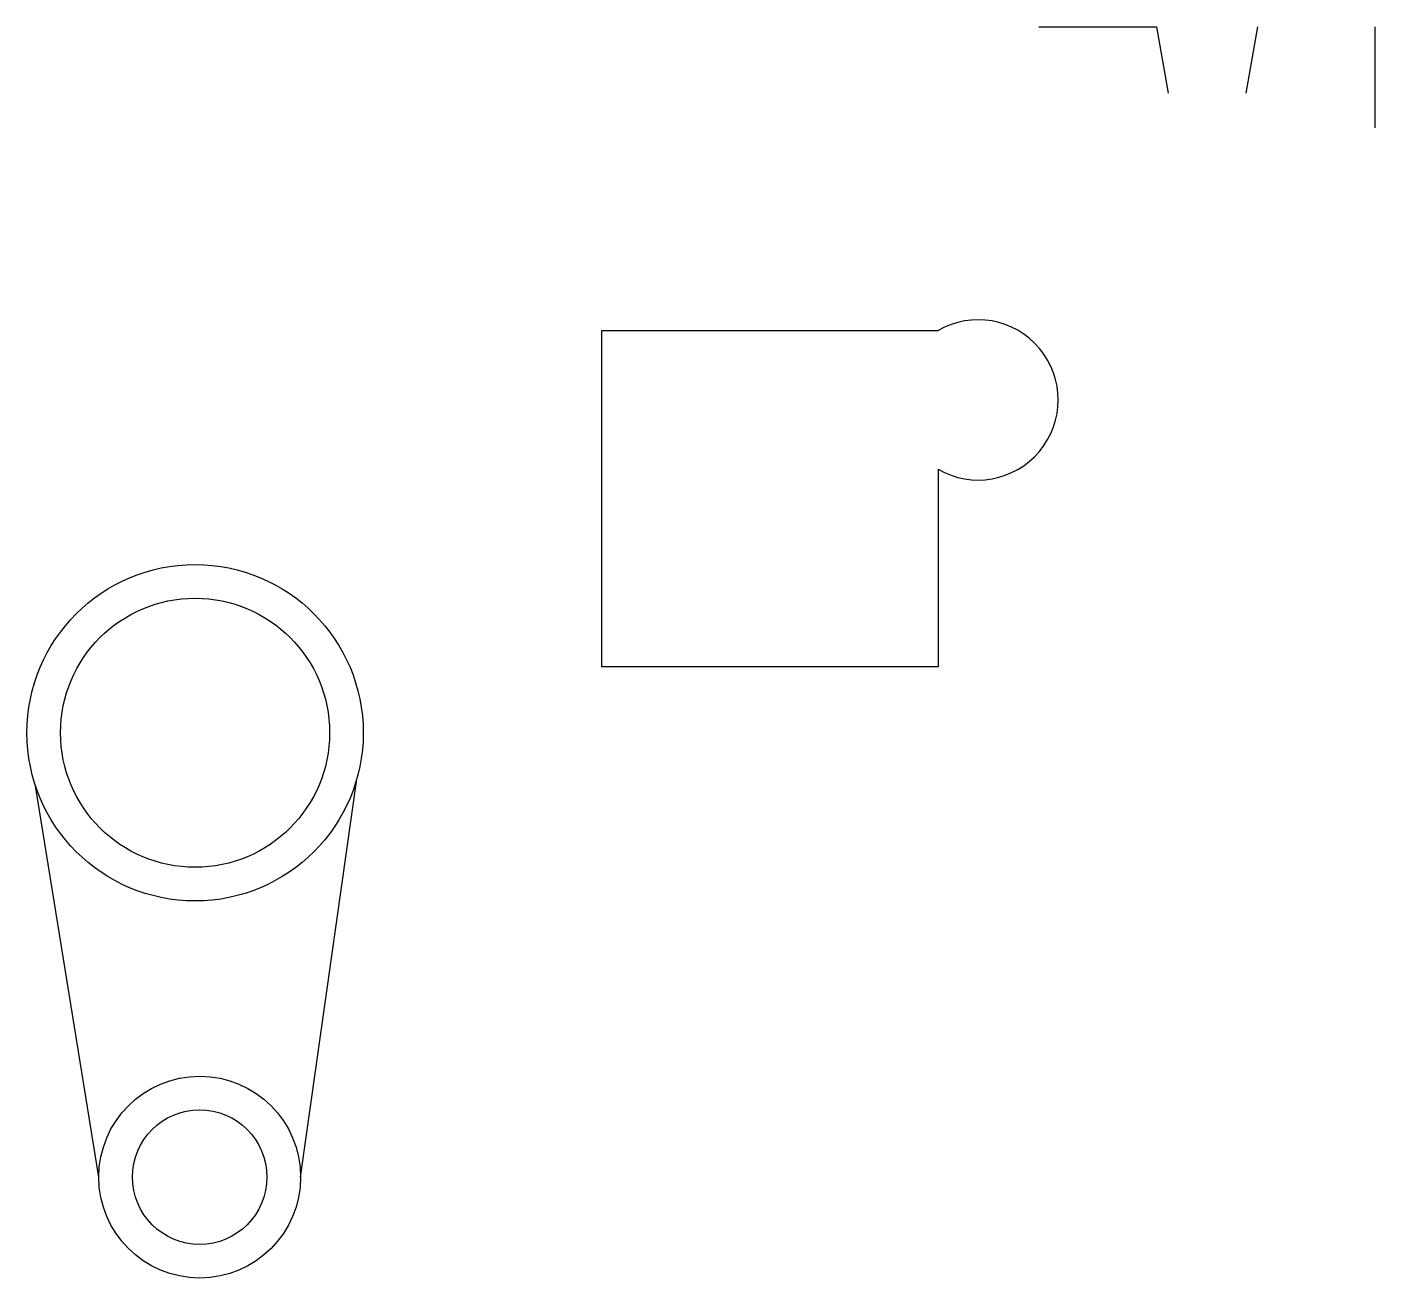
# Model space of a CAD drawing. Header units: millimetres. Extents: x -3 to 398, y 2 to 374.
import ezdxf

# ---------------------------------------------------------------- set-up
doc = ezdxf.new("R2010")
doc.units = ezdxf.units.MM

msp = doc.modelspace()

# ---------------------------------------------------------------- linework, layer by layer
for p, q in [((297.7, 373.68), (332.7, 373.68)), ((332.7, 373.68), (336.17, 353.98)), ((362.7, 373.68), (359.23, 353.98)), ((397.7, 343.68), (397.7, 373.68)), ((167.75, 183.46), (167.75, 283.46)), ((167.75, 283.46), (267.75, 283.46)), ((267.75, 242.18), (267.75, 183.46)), ((267.75, 183.46), (167.75, 183.46)), ((78.18, 31.77), (94.86, 150.03)), ((18.18, 31.77), (-0.64, 148.09))]:
    msp.add_line(p, q)
for centre, radius in [((46.81, 163.86), 50), ((46.81, 163.86), 40), ((48.18, 31.77), 30), ((48.18, 31.77), 20)]:
    msp.add_circle(centre, radius)
msp.add_arc((279.65, 262.82), 23.82, 240.0368, 119.9632)

doc.saveas('drawing.dxf')
